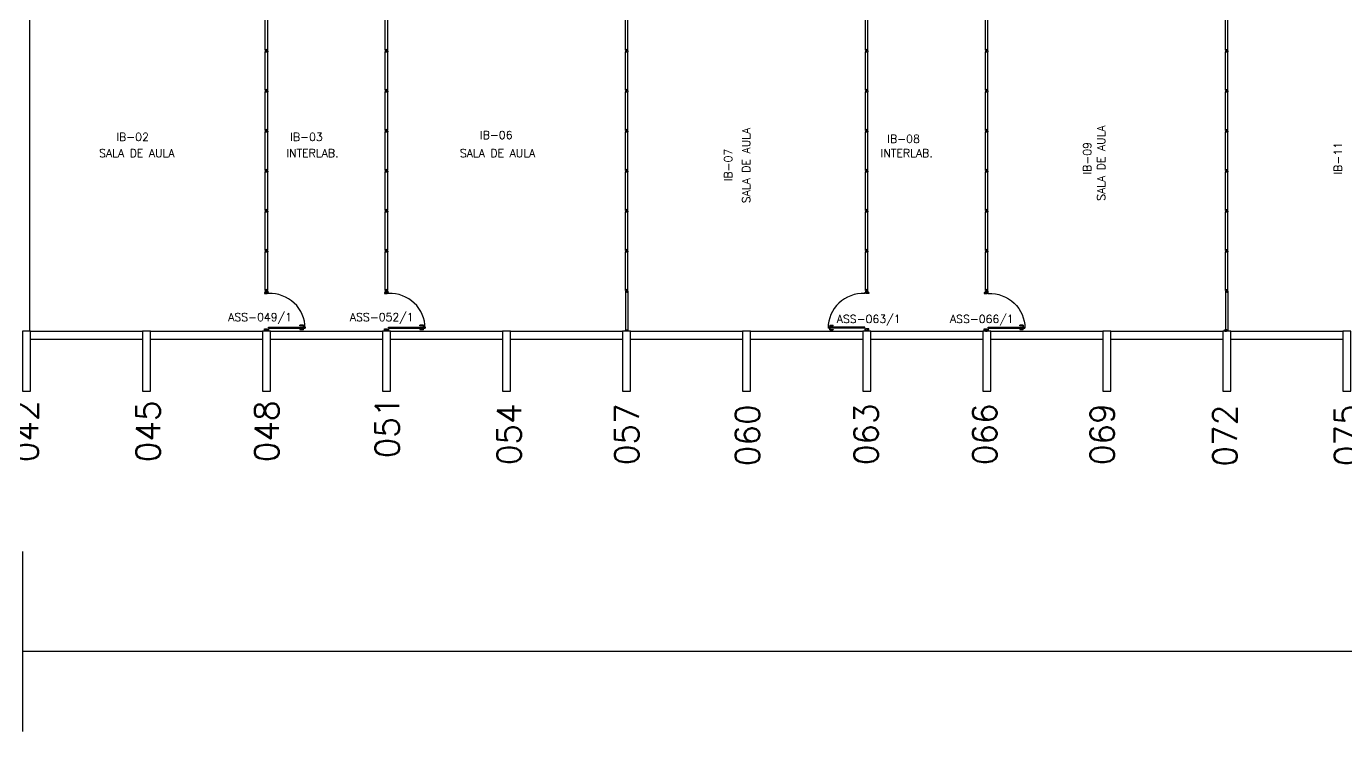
# Model space of a CAD drawing. Extents: x -248 to -11, y 347 to 447.
# Drawn here: x -192.17 to -159.2, y 351.06 to 368.68 of the extents above; entities that cross this region are included whole.
import ezdxf
from ezdxf.enums import TextEntityAlignment as Align

# ---------------------------------------------------------------- set-up
doc = ezdxf.new("R2010")
doc.units = 0
doc.header["$LTSCALE"] = 0.02
doc.header["$MEASUREMENT"] = 0
doc.header["$PDMODE"] = 99
doc.layers.get('0').update_dxf_attribs({"linetype": 'CONTINUOUS'})
doc.layers.get('DEFPOINTS').update_dxf_attribs({"linetype": 'CONTINUOUS'})
for name, color, linetype in [('ALV', 2, 'CONTINUOUS'), ('DIV', 2, 'CONTINUOUS'), ('ESTR', 3, 'CONTINUOUS'), ('NOPILAR1', 2, 'CONTINUOUS'), ('TEXTO', 2, 'CONTINUOUS'), ('TEXTO-CENTRO-CUSTO', 2, 'CONTINUOUS'), ('TEXTO-ENDEREÇO', 2, 'CONTINUOUS')]:
    doc.layers.add(name, color=color, linetype=linetype)
doc.styles.add('1', font='romans.shx', dxfattribs={"height": 1.1})
doc.styles.add('NOPILAR', font='simplex.shx', dxfattribs={"height": 0.6})
doc.styles.add('UNB-100', font='simplex.shx', dxfattribs={"height": 0.2})
doc.styles.add('UNB-100-1', font='simplex.shx', dxfattribs={"height": 0.2})
doc.dimstyles.new('1-600', dxfattribs={"dimtxt": 1.1, "dimasz": 2.5, "dimexe": 2, "dimexo": 4, "dimgap": 0.2, "dimtad": 1, "dimdec": 0, "dimzin": 4, "dimdsep": 46, "dimlunit": 6, "dimtxsty": '1', "dimblk1": 'NONE', "dimblk2": 'NONE', "dimsah": 1, "dimcen": 0, "dimclrd": 2, "dimclre": 2, "dimclrt": 2, "dimadec": 0, "dimazin": 0, "dimtfac": 1, "dimtdec": 0, "dimtmove": 2, "dimatfit": 3, "dimldrblk": 'NONE', "dimfxl": 1, "dimtolj": 1, "dimtzin": 0, "dimarcsym": 0})

# ---------------------------------------------------------------- blocks, each defined once
blk = doc.blocks.new('PILAR-SSS')
blk.add_lwpolyline([(0.003, -72.467), (0.003, -73.967), (0.203, -73.967), (0.203, -72.467)], close=True)
blk = doc.blocks.new('DIVMT-SSS')
for p, q in [((-0.03, 0.008), (-0.03, 0.03)), ((-0.006, 0.03), (-0.03, 0.03)), ((-0.03, 0.008), (-0.02, 0.008)), ((-0.02, -0.008), (-0.02, 0.008)), ((-0.006, 0.02), (-0.006, 0.03)), ((0.006, 0.02), (-0.006, 0.02)), ((-0.005, 0), (0.005, 0)), ((0.005, 0), (-0.005, 0)), ((0, 0.005), (0, -0.005)), ((0, -0.005), (0, 0.005)), ((0.006, 0.03), (0.03, 0.03)), ((0.006, 0.02), (0.006, 0.03)), ((0.03, 0.008), (0.02, 0.008)), ((0.02, -0.008), (0.02, 0.008)), ((0.03, 0.008), (0.03, 0.03)), ((-0.03, -0.008), (-0.03, -0.03)), ((-0.03, -0.008), (-0.02, -0.008)), ((-0.03, -0.03), (-0.03, -0.97)), ((-0.03, -0.03), (-0.009, -0.03)), ((0.03, -0.03), (-0.03, -0.03)), ((-0.03, -0.03), (-0.006, -0.03)), ((-0.009, -0.03), (-0.027, -0.03)), ((-0.006, -0.02), (-0.006, -0.03)), ((-0.006, -0.02), (0.006, -0.02)), ((-0.006, -0.02), (-0.006, -0.03)), ((0.006, -0.02), (-0.006, -0.02)), ((0.005, -0.03), (-0.005, -0.03)), ((0.006, -0.02), (0.006, -0.03)), ((0.006, -0.02), (0.006, -0.03)), ((0.03, -0.03), (0.006, -0.03)), ((0.03, -0.008), (0.02, -0.008)), ((0.03, -0.008), (0.03, -0.03)), ((0.03, -0.03), (0.03, -0.97)), ((0.03, -0.97), (-0.03, -0.97)), ((-0.006, -0.98), (-0.006, -0.97)), ((-0.006, -0.98), (0.006, -0.98)), ((0.005, -0.97), (-0.005, -0.97)), ((0.006, -0.98), (0.006, -0.97)), ((0.006, -1.001), (-0.006, -1.001)), ((0, -0.994), (0, -1.007)), ((0, -1.02), (0, -1.021))]:
    blk.add_line(p, q)
blk = doc.blocks.new('MTINI-SSS')
for p, q in [((-0.03, 0.008), (-0.03, 0.028)), ((-0.03, 0.028), (-0.008, 0.028)), ((-0.03, 0.008), (-0.02, 0.008)), ((-0.02, 0), (-0.02, 0.008)), ((-0.001, 0), (-0.02, 0)), ((-0.008, 0.019), (-0.008, 0.028)), ((0.008, 0.019), (-0.008, 0.019)), ((0.005, 0), (-0.005, 0)), ((0.02, 0), (-0.001, 0)), ((0, -0.005), (0, 0.005)), ((0.008, 0.019), (0.008, 0.028)), ((0.03, 0.028), (0.008, 0.028)), ((0.03, 0.008), (0.02, 0.008)), ((0.02, 0), (0.02, 0.008)), ((0.03, 0.008), (0.03, 0.028))]:
    blk.add_line(p, q)
blk = doc.blocks.new('PDV2D-SSS')
for p, q in [((-0.148, 0.925), (-0.108, 0.925)), ((-0.148, 0.925), (-0.148, 0.835)), ((-0.138, 0.835), (-0.148, 0.835)), ((-0.138, 0.915), (-0.108, 0.915)), ((-0.138, 0.915), (-0.138, 0.835)), ((-0.106, 0.965), (-0.076, 0.965)), ((-0.106, 0.05), (-0.106, 0.965)), ((-0.076, 0.05), (-0.076, 0.965)), ((-0.034, 0.925), (-0.074, 0.925)), ((-0.044, 0.915), (-0.074, 0.915)), ((-0.044, 0.915), (-0.044, 0.835)), ((-0.044, 0.835), (-0.034, 0.835)), ((-0.034, 0.925), (-0.034, 0.835)), ((-0.95, 0.05), (-0.97, 0.05)), ((-0.97, 0.05), (-0.97, 0.035)), ((-0.97, 0.035), (-0.97, -0.035)), ((-0.95, 0.02), (-0.95, 0.05)), ((-0.95, 0.02), (-0.94, 0.02)), ((-0.94, -0.05), (-0.94, 0.02)), ((-0.076, 0.05), (-0.106, 0.05)), ((-0.051, 0.02), (-0.061, 0.02)), ((-0.061, -0.05), (-0.061, 0.02)), ((-0.051, 0.05), (-0.031, 0.05)), ((-0.051, 0.02), (-0.051, 0.05)), ((-0.031, 0.05), (-0.031, -0.05)), ((-0.97, -0.035), (-0.97, -0.05)), ((-0.97, -0.05), (-0.94, -0.05)), ((-0.031, -0.05), (-0.061, -0.05))]:
    blk.add_line(p, q)
at = {"color": 1}
blk.add_arc((-0.076, 0.1), 0.865, 90, 183.3214, dxfattribs=at)
blk = doc.blocks.new('DIVINI-SSS')
for p, q in [((-0.02, 0), (-0.02, -0.008)), ((-0.02, 0), (0.001, 0)), ((-0.005, 0), (0.005, 0)), ((0, 0.005), (0, -0.005)), ((0.001, 0), (0.02, 0)), ((-0.03, -0.008), (-0.02, -0.008)), ((-0.03, -0.008), (-0.03, -0.028)), ((-0.03, -0.028), (-0.008, -0.028)), ((-0.03, -0.03), (0.03, -0.03)), ((-0.03, -0.975), (-0.03, -0.03)), ((-0.009, -0.03), (-0.027, -0.03)), ((-0.008, -0.019), (0.008, -0.019)), ((-0.008, -0.019), (-0.008, -0.028)), ((-0.006, -0.021), (-0.006, -0.03)), ((0.006, -0.021), (-0.006, -0.021)), ((-0.006, -0.023), (-0.006, -0.027)), ((-0.004, -0.021), (0.004, -0.021)), ((0.006, -0.021), (0.006, -0.03)), ((0.006, -0.023), (0.006, -0.027)), ((0.008, -0.019), (0.008, -0.028)), ((0.03, -0.028), (0.008, -0.028)), ((0.009, -0.03), (0.027, -0.03)), ((0.02, 0), (0.02, -0.008)), ((0.03, -0.008), (0.02, -0.008)), ((0.03, -0.008), (0.03, -0.028)), ((0.03, -0.975), (0.03, -0.03)), ((-0.03, -0.975), (0.03, -0.975)), ((-0.009, -0.975), (-0.027, -0.975)), ((-0.006, -0.985), (-0.006, -0.975)), ((0.006, -0.985), (-0.006, -0.985)), ((0, -0.985), (0, -0.988)), ((0.006, -0.985), (0.006, -0.975)), ((0.03, -0.975), (0.009, -0.975)), ((0.009, -0.975), (0.027, -0.975)), ((0.006, -1.01), (-0.006, -1.01)), ((0, -1.003), (0, -1.018))]:
    blk.add_line(p, q)
blk = doc.blocks.new('PDV2E-SSS')
at = {"layer": 'DIV'}
for p, q in [((0.034, 0.925), (0.034, 0.835)), ((0.034, 0.925), (0.074, 0.925)), ((0.044, 0.835), (0.034, 0.835)), ((0.044, 0.915), (0.044, 0.835)), ((0.044, 0.915), (0.074, 0.915)), ((0.076, 0.05), (0.076, 0.965)), ((0.106, 0.965), (0.076, 0.965)), ((0.106, 0.05), (0.106, 0.965)), ((0.148, 0.925), (0.108, 0.925)), ((0.138, 0.915), (0.108, 0.915)), ((0.138, 0.915), (0.138, 0.835)), ((0.138, 0.835), (0.148, 0.835)), ((0.148, 0.925), (0.148, 0.835)), ((0.031, 0.05), (0.031, -0.05)), ((0.051, 0.05), (0.031, 0.05)), ((0.051, 0.02), (0.051, 0.05)), ((0.051, 0.02), (0.061, 0.02)), ((0.061, -0.05), (0.061, 0.02)), ((0.076, 0.05), (0.106, 0.05)), ((0.95, 0.02), (0.94, 0.02)), ((0.94, -0.05), (0.94, 0.02)), ((0.95, 0.02), (0.95, 0.05)), ((0.95, 0.05), (0.97, 0.05)), ((0.97, 0.05), (0.97, 0.035)), ((0.97, 0.035), (0.97, -0.035)), ((0.031, -0.05), (0.061, -0.05)), ((0.97, -0.05), (0.94, -0.05)), ((0.97, -0.035), (0.97, -0.05))]:
    blk.add_line(p, q, dxfattribs=at)
at = {"layer": 'DIV', "color": 1}
blk.add_arc((0.076, 0.1), 0.865, 356.6786, 90, dxfattribs=at)
blk = doc.blocks.new('*D65')
at = {"color": 2, "linetype": 'ByBlock', "transparency": 16777216}
for p, q in [((-192.266, 355.563), (-192.266, 351.063)), ((-18.266, 355.563), (-18.266, 351.063)), ((-18.266, 353.063), (-192.266, 353.063))]:
    blk.add_line(p, q, dxfattribs=at)
at = {"layer": 'DEFPOINTS', "color": 0, "linetype": 'ByBlock', "transparency": 16777216}
for p in [(-192.266, 359.563), (-18.266, 359.563), (-192.266, 353.063)]:
    blk.add_point(p, dxfattribs=at)
at = {"color": 2, "linetype": 'ByBlock', "transparency": 16777216, "insert": (-105.266, 353.996), "char_height": 1.1, "attachment_point": 5, "style": '1'}
blk.add_mtext('\\A1;Biologia', dxfattribs=at)
blk = doc.blocks.new('_NONE')
at = {"color": 0, "linetype": 'ByBlock'}
blk.add_circle((0, 0), 0.25, dxfattribs=at)

msp = doc.modelspace()

# ---------------------------------------------------------------- linework, layer by layer
at = {"layer": 'ALV'}
for p, q in [((-192.091, 378.853), (-192.091, 361.063)), ((-192.066, 361.063), (-189.266, 361.063)), ((-189.066, 361.063), (-186.266, 361.063)), ((-186.066, 361.063), (-183.266, 361.063)), ((-183.066, 361.063), (-180.266, 361.063)), ((-180.066, 361.063), (-177.266, 361.063)), ((-177.066, 361.063), (-174.266, 361.063)), ((-174.066, 361.063), (-171.266, 361.063)), ((-171.066, 361.063), (-168.266, 361.063)), ((-168.066, 361.063), (-165.266, 361.063)), ((-165.066, 361.063), (-162.266, 361.063)), ((-162.066, 361.063), (-159.266, 361.063)), ((-192.066, 360.863), (-189.266, 360.863)), ((-189.066, 360.863), (-186.266, 360.863)), ((-186.066, 360.863), (-183.266, 360.863)), ((-183.066, 360.863), (-180.266, 360.863)), ((-180.066, 360.863), (-177.266, 360.863)), ((-177.066, 360.863), (-174.266, 360.863)), ((-174.066, 360.863), (-171.266, 360.863)), ((-171.066, 360.863), (-168.266, 360.863)), ((-168.066, 360.863), (-165.266, 360.863)), ((-165.066, 360.863), (-162.266, 360.863)), ((-162.066, 360.863), (-159.266, 360.863))]:
    msp.add_line(p, q, dxfattribs=at)

# ---------------------------------------------------------------- block references
at = {"layer": 'DIV'}
for name, p, rotation in [('DIVMT-SSS', (-186.166, 368.073), 179.9999999764969), ('DIVMT-SSS', (-183.166, 368.073), 179.9999999764969), ('DIVMT-SSS', (-177.166, 368.073), 179.9999999764969), ('DIVMT-SSS', (-171.166, 368.073), 179.9999999764969), ('DIVMT-SSS', (-168.166, 368.073), 179.9999999764969), ('DIVMT-SSS', (-162.166, 368.073), 179.9999999764969), ('DIVMT-SSS', (-186.166, 367.073), 179.9999999764969), ('DIVMT-SSS', (-183.166, 367.073), 179.9999999764969), ('DIVMT-SSS', (-177.166, 367.073), 179.9999999764969), ('DIVMT-SSS', (-171.166, 367.073), 179.9999999764969), ('DIVMT-SSS', (-168.166, 367.073), 179.9999999764969), ('DIVMT-SSS', (-162.166, 367.073), 179.9999999764969), ('DIVMT-SSS', (-186.166, 366.073), 179.9999999764969), ('DIVMT-SSS', (-183.166, 366.073), 179.9999999764969), ('DIVMT-SSS', (-177.166, 366.073), 179.9999999764969), ('DIVMT-SSS', (-171.166, 366.073), 179.9999999764969), ('DIVMT-SSS', (-168.166, 366.073), 179.9999999764969), ('DIVMT-SSS', (-162.166, 366.073), 179.9999999764969), ('DIVMT-SSS', (-186.166, 365.073), 179.9999999764969), ('DIVMT-SSS', (-183.166, 365.073), 179.9999999764969), ('DIVMT-SSS', (-177.166, 365.073), 179.9999999764969), ('DIVMT-SSS', (-171.166, 365.073), 179.9999999764969), ('DIVMT-SSS', (-168.166, 365.073), 179.9999999764969), ('DIVMT-SSS', (-162.166, 365.073), 179.9999999764969), ('DIVMT-SSS', (-186.166, 364.073), 179.9999999764969), ('DIVMT-SSS', (-183.166, 364.073), 179.9999999764969), ('DIVMT-SSS', (-177.166, 364.073), 179.9999999764969), ('DIVMT-SSS', (-171.166, 364.073), 179.9999999764969), ('DIVMT-SSS', (-168.166, 364.073), 179.9999999764969), ('DIVMT-SSS', (-162.166, 364.073), 179.9999999764969), ('DIVMT-SSS', (-186.166, 363.073), 179.9999999764969), ('DIVMT-SSS', (-183.166, 363.073), 179.9999999764969), ('DIVMT-SSS', (-177.166, 363.073), 179.9999999764969), ('DIVMT-SSS', (-171.166, 363.073), 179.9999999764969), ('DIVMT-SSS', (-168.166, 363.073), 179.9999999764969), ('DIVMT-SSS', (-162.166, 363.073), 179.9999999764969), ('DIVMT-SSS', (-186.166, 362.073), 179.9999999764969), ('DIVMT-SSS', (-183.166, 362.073), 179.9999999764969), ('DIVMT-SSS', (-177.166, 362.073), 179.9999999764969), ('DIVMT-SSS', (-171.166, 362.073), 179.9999999764969), ('DIVMT-SSS', (-168.166, 362.073), 179.9999999764969), ('DIVMT-SSS', (-162.166, 362.073), 179.9999999764969), ('PDV2D-SSS', (-186.166, 361.063), 269.9999999764969), ('PDV2D-SSS', (-183.166, 361.063), 269.9999999764969), ('DIVINI-SSS', (-177.166, 361.063), 179.9999999764969), ('PDV2E-SSS', (-171.166, 361.063), 89.99999997649687), ('DIVINI-SSS', (-162.166, 361.063), 179.9999999764969), ('MTINI-SSS', (-186.166, 361.063), 359.9999999764968), ('MTINI-SSS', (-183.166, 361.063), 359.9999999764968), ('MTINI-SSS', (-171.166, 361.063), 359.9999999764968), ('MTINI-SSS', (-168.166, 361.063), 359.9999999764968)]:
    msp.add_blockref(name, p, dxfattribs=dict(at, rotation=rotation))
at = {"layer": 'DIV', "xscale": -1}
for name, p, rotation in [('PDV2E-SSS', (-168.176, 361.063), 270.0000000235032), ('MTINI-SSS', (-168.176, 361.067), 2.350311945065187e-08), ('MTINI-SSS', (-162.196, 361.067), 2.350311945065187e-08)]:
    msp.add_blockref(name, p, dxfattribs=dict(at, rotation=rotation))
at = {"layer": 'ESTR'}
for p in [(-192.269, 433.53), (-189.269, 433.53), (-186.269, 433.53), (-183.269, 433.53), (-180.269, 433.53), (-177.269, 433.53), (-174.269, 433.53), (-171.269, 433.53), (-168.269, 433.53), (-165.269, 433.53), (-162.269, 433.53), (-159.269, 433.53)]:
    msp.add_blockref('PILAR-SSS', p, dxfattribs=at)

# ---------------------------------------------------------------- texts
at = {"layer": 'NOPILAR1', "style": 'NOPILAR'}
for s, p in [('042', (-191.872, 357.79)), ('045', (-188.826, 357.79)), ('048', (-185.86, 357.79)), ('051', (-182.849, 357.888)), ('054', (-179.803, 357.719)), ('057', (-176.864, 357.719)), ('060', (-173.845, 357.692)), ('063', (-170.88, 357.719)), ('066', (-167.915, 357.719)), ('069', (-164.977, 357.719)), ('072', (-161.913, 357.683)), ('075', (-158.875, 357.694))]:
    msp.add_text(s, height=0.6, rotation=90, dxfattribs=at).set_placement(p)
at = {"layer": 'TEXTO', "style": 'UNB-100'}
for s, p in [('IB-02', (-189.919, 365.817)), ('IB-03', (-185.575, 365.817)), ('IB-06', (-180.832, 365.865)), ('IB-08', (-170.651, 365.77)), ('SALA DE AULA', (-190.349, 365.412)), ('INTERLAB.', (-185.67, 365.412)), ('SALA DE AULA', (-181.333, 365.412)), ('INTERLAB.', (-170.818, 365.412))]:
    msp.add_text(s, height=0.2, dxfattribs=at).set_placement(p)
for s, p in [('SALA DE AULA', (-174.075, 364.26)), ('SALA DE AULA', (-165.207, 364.321)), ('IB-09', (-165.554, 364.976)), ('IB-11', (-159.288, 364.976)), ('IB-07', (-174.528, 364.808))]:
    msp.add_text(s, height=0.2, rotation=90, dxfattribs=at).set_placement(p)
at = {"layer": 'TEXTO-ENDEREÇO', "style": 'UNB-100-1'}
for s, p in [('ASS-049/1', (-186.326, 361.316)), ('ASS-052/1', (-183.284, 361.316)), ('ASS-063/1', (-171.116, 361.27)), ('ASS-066/1', (-168.288, 361.27))]:
    msp.add_text(s, height=0.2, rotation=360, dxfattribs=at).set_placement(p, align=Align.CENTER)

# ---------------------------------------------------------------- dimensions: what is measured, and where the dimension line sits
at = {"layer": 'TEXTO-CENTRO-CUSTO'}
dim = msp.add_aligned_dim(p1=(-18.266, 359.563), p2=(-192.266, 359.563), distance=6.5, text='Biologia', dimstyle='1-600', dxfattribs=at)
dim.commit()
dim.dimension.update_dxf_attribs({"geometry": '*D65', "text_midpoint": (-105.266, 353.996)})

doc.saveas('drawing.dxf')
